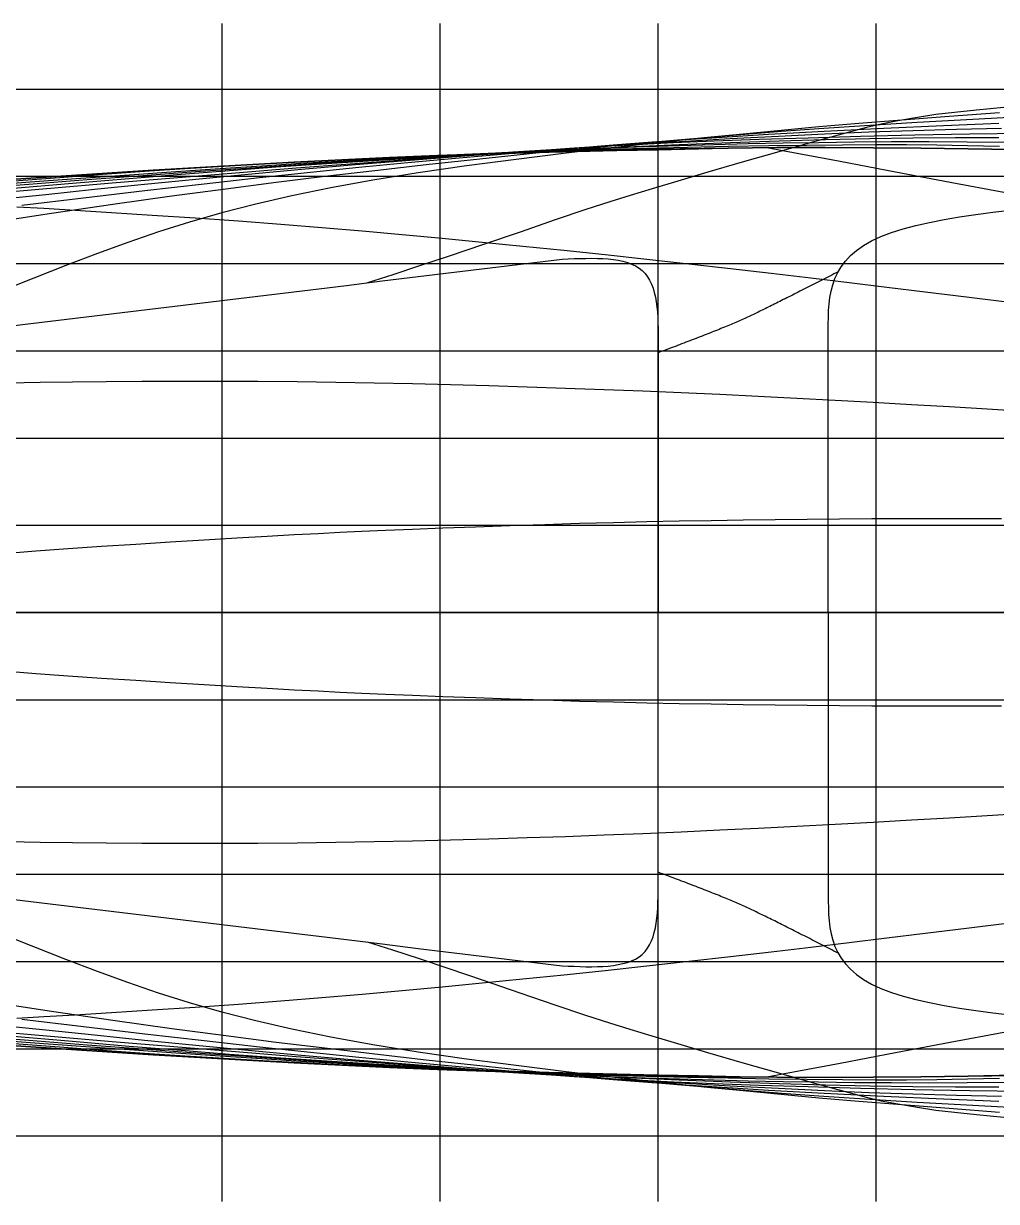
# Model space of a CAD drawing. Extents: x -0.22 to 9, y -4.91 to 1.71.
# Drawn here: x 2.045 to 4.276, y -4.913 to -2.213 of the extents above; entities that cross this region are included whole.
import ezdxf

# ---------------------------------------------------------------- set-up
doc = ezdxf.new("R2010")
doc.units = 0
doc.header["$MEASUREMENT"] = 0
for name, color, linetype in [('buttockgrid', 7, 'Continuous'), ('Center', 7, 'Continuous'), ('Knuckle_lines', 7, 'Continuous'), ('stationgrid', 7, 'Continuous'), ('waterlines', 7, 'Continuous')]:
    doc.layers.add(name, color=color, linetype=linetype)

msp = doc.modelspace()

# ---------------------------------------------------------------- linework, layer by layer
at = {"layer": 'buttockgrid', "color": 9}
for p, q in [((-0.219499, -2.36302), (8.999479, -2.36302)), ((-0.219499, -2.56302), (8.999479, -2.56302)), ((-0.219499, -2.76302), (8.999479, -2.76302)), ((-0.219499, -2.96302), (8.999479, -2.96302)), ((-0.219499, -3.16302), (8.999479, -3.16302)), ((-0.219499, -3.36302), (8.999479, -3.36302)), ((-0.219499, -3.56302), (8.999479, -3.56302)), ((-0.219499, -3.56302), (8.999479, -3.56302)), ((-0.219499, -3.76302), (8.999479, -3.76302)), ((-0.219499, -3.96302), (8.999479, -3.96302)), ((-0.219499, -4.16302), (8.999479, -4.16302)), ((-0.219499, -4.36302), (8.999479, -4.36302)), ((-0.219499, -4.56302), (8.999479, -4.56302)), ((-0.219499, -4.76302), (8.999479, -4.76302))]:
    msp.add_line(p, q, dxfattribs=at)
at = {"layer": 'Center', "color": 1}
msp.add_line((-0.219499, -3.56302), (8.999479, -3.56302), dxfattribs=at)
at = {"layer": 'Knuckle_lines', "color": 7}
for points in [[(4.3176, -2.5019), (4.2106, -2.4999), (4.1023, -2.4984), (3.9929, -2.4975), (3.8826, -2.4971), (3.7718, -2.4973), (3.6607, -2.4982), (3.5494, -2.4997), (3.4381, -2.5017), (3.3268, -2.5044), (3.2157, -2.5076), (3.1049, -2.5113), (2.9943, -2.5155), (2.8842, -2.5201), (2.7745, -2.5252), (2.6654, -2.5306), (2.557, -2.5364), (2.4493, -2.5425), (2.3424, -2.549), (2.2364, -2.5557), (2.1314, -2.5626), (2.0275, -2.5697)], [(2.0275, -2.5697), (2.1314, -2.5626), (2.2364, -2.5557), (2.3424, -2.549), (2.4493, -2.5425), (2.557, -2.5364), (2.6654, -2.5306), (2.7745, -2.5252), (2.8842, -2.5201), (2.9943, -2.5155), (3.1049, -2.5113), (3.2157, -2.5076), (3.3268, -2.5044), (3.4381, -2.5017), (3.5494, -2.4997), (3.6607, -2.4982), (3.7718, -2.4973), (3.8826, -2.4971), (3.9929, -2.4975), (4.1023, -2.4984), (4.2106, -2.4998), (4.3176, -2.5018)], [(4.0106, -2.7012), (4.0346, -2.6921), (4.0613, -2.6836), (4.0904, -2.6758), (4.1218, -2.6686), (4.1554, -2.662), (4.1909, -2.656), (4.2281, -2.6504), (4.267, -2.6453), (4.3072, -2.6405), (4.3487, -2.6362), (4.3913, -2.6321), (4.4347, -2.6283), (4.4788, -2.6247), (4.5235, -2.6213), (4.5685, -2.618), (4.6137, -2.6149)], [(3.89, -2.9165), (3.89, -2.9013), (3.8902, -2.886), (3.8908, -2.8708), (3.8919, -2.8557), (3.8937, -2.8408), (3.8964, -2.8261), (3.9001, -2.8116), (3.9051, -2.7975), (3.9115, -2.7837), (3.9194, -2.7703), (3.9292, -2.7573), (3.9409, -2.7449), (3.9547, -2.733), (3.9708, -2.7218), (3.9894, -2.7112), (4.0106, -2.7012)], [(1.96, -2.913), (2.0425, -2.903), (2.125, -2.893), (2.2075, -2.883), (2.29, -2.873), (2.3725, -2.863), (2.455, -2.853), (2.5375, -2.843), (2.62, -2.833), (2.7025, -2.823), (2.785, -2.813), (2.8675, -2.803), (2.95, -2.793), (3.0325, -2.783), (3.115, -2.773), (3.1975, -2.763), (3.28, -2.753)], [(3.28, -2.753), (3.2937, -2.7524), (3.3074, -2.7518), (3.321, -2.7514), (3.3344, -2.7511), (3.3476, -2.751), (3.3606, -2.7512), (3.3732, -2.7517), (3.3854, -2.7525), (3.3972, -2.7538), (3.4085, -2.7556), (3.4193, -2.7579), (3.4295, -2.7608), (3.4391, -2.7643), (3.4479, -2.7685), (3.456, -2.7734), (3.4633, -2.7792)], [(3.4633, -2.7792), (3.4698, -2.7857), (3.4754, -2.7931), (3.4803, -2.8012), (3.4845, -2.81), (3.4881, -2.8194), (3.491, -2.8295), (3.4935, -2.84), (3.4954, -2.851), (3.4969, -2.8625), (3.4981, -2.8743), (3.4989, -2.8864), (3.4994, -2.8988), (3.4998, -2.9114), (3.4999, -2.9242), (3.5, -2.937), (3.5, -2.95)], [(3.89, -3.563), (3.89, -3.5376), (3.89, -3.5123), (3.89, -3.487), (3.89, -3.4619), (3.89, -3.4369), (3.89, -3.4121), (3.89, -3.3876), (3.89, -3.3633), (3.89, -3.3394), (3.89, -3.3159), (3.89, -3.2928), (3.89, -3.2701), (3.89, -3.2479), (3.89, -3.2262), (3.89, -3.2051), (3.89, -3.1847), (3.89, -3.1648), (3.89, -3.1456), (3.89, -3.127), (3.89, -3.1089), (3.89, -3.0912), (3.89, -3.074), (3.89, -3.0572), (3.89, -3.0408), (3.89, -3.0246), (3.89, -3.0087), (3.89, -2.9931), (3.89, -2.9776), (3.89, -2.9622), (3.89, -2.947), (3.89, -2.9317), (3.89, -2.9165)], [(3.5, -2.95), (3.5, -2.9629), (3.5, -2.9759), (3.5, -2.989), (3.5, -3.0022), (3.5, -3.0157), (3.5, -3.0293), (3.5, -3.0433), (3.5, -3.0576), (3.5, -3.0723), (3.5, -3.0874), (3.5, -3.103), (3.5, -3.1192), (3.5, -3.1359), (3.5, -3.1533), (3.5, -3.1713), (3.5, -3.1901), (3.5, -3.2096), (3.5, -3.2299), (3.5, -3.2509), (3.5, -3.2724), (3.5, -3.2946), (3.5, -3.3173), (3.5, -3.3405), (3.5, -3.3641), (3.5, -3.3881), (3.5, -3.4125), (3.5, -3.4371), (3.5, -3.462), (3.5, -3.4871), (3.5, -3.5123), (3.5, -3.5376), (3.5, -3.563)], [(4.3176, -3.563), (4.2106, -3.563), (4.1023, -3.563), (3.9929, -3.563), (3.8826, -3.563), (3.7718, -3.563), (3.6607, -3.563), (3.5494, -3.563), (3.438, -3.563), (3.3267, -3.563), (3.2154, -3.563), (3.1043, -3.563), (2.9933, -3.563), (2.8826, -3.563), (2.7721, -3.563), (2.662, -3.563), (2.5523, -3.563), (2.4431, -3.563), (2.3343, -3.563), (2.2261, -3.563), (2.1186, -3.563), (2.0117, -3.563)], [(4.3176, -3.563), (4.2106, -3.563), (4.1023, -3.563), (3.9929, -3.563), (3.8826, -3.563), (3.7718, -3.563), (3.6607, -3.563), (3.5494, -3.563), (3.438, -3.563), (3.3267, -3.563), (3.2154, -3.563), (3.1043, -3.563), (2.9933, -3.563), (2.8826, -3.563), (2.7721, -3.563), (2.662, -3.563), (2.5523, -3.563), (2.4431, -3.563), (2.3343, -3.563), (2.2261, -3.563), (2.1186, -3.563), (2.0117, -3.563)], [(3.5, -4.1761), (3.5, -4.1631), (3.5, -4.1501), (3.5, -4.1371), (3.5, -4.1238), (3.5, -4.1104), (3.5, -4.0967), (3.5, -4.0828), (3.5, -4.0685), (3.5, -4.0538), (3.5, -4.0386), (3.5, -4.023), (3.5, -4.0069), (3.5, -3.9901), (3.5, -3.9728), (3.5, -3.9547), (3.5, -3.9359), (3.5, -3.9164), (3.5, -3.8961), (3.5, -3.8752), (3.5, -3.8536), (3.5, -3.8314), (3.5, -3.8087), (3.5, -3.7855), (3.5, -3.7619), (3.5, -3.7379), (3.5, -3.7136), (3.5, -3.6889), (3.5, -3.664), (3.5, -3.6389), (3.5, -3.6137), (3.5, -3.5884), (3.5, -3.563)], [(3.5, -3.563), (3.5244, -3.563), (3.5487, -3.563), (3.5731, -3.563), (3.5975, -3.563), (3.6219, -3.563), (3.6462, -3.563), (3.6706, -3.563), (3.695, -3.563), (3.7194, -3.563), (3.7438, -3.563), (3.7681, -3.563), (3.7925, -3.563), (3.8169, -3.563), (3.8413, -3.563), (3.8656, -3.563), (3.89, -3.563)], [(3.5, -3.563), (3.5244, -3.563), (3.5487, -3.563), (3.5731, -3.563), (3.5975, -3.563), (3.6219, -3.563), (3.6462, -3.563), (3.6706, -3.563), (3.695, -3.563), (3.7194, -3.563), (3.7438, -3.563), (3.7681, -3.563), (3.7925, -3.563), (3.8169, -3.563), (3.8413, -3.563), (3.8656, -3.563), (3.89, -3.563)], [(3.89, -3.563), (3.89, -3.5884), (3.89, -3.6138), (3.89, -3.639), (3.89, -3.6642), (3.89, -3.6891), (3.89, -3.7139), (3.89, -3.7385), (3.89, -3.7627), (3.89, -3.7866), (3.89, -3.8102), (3.89, -3.8333), (3.89, -3.856), (3.89, -3.8782), (3.89, -3.8998), (3.89, -3.9209), (3.89, -3.9414), (3.89, -3.9612), (3.89, -3.9804), (3.89, -3.999), (3.89, -4.0172), (3.89, -4.0348), (3.89, -4.052), (3.89, -4.0688), (3.89, -4.0853), (3.89, -4.1014), (3.89, -4.1173), (3.89, -4.133), (3.89, -4.1485), (3.89, -4.1638), (3.89, -4.1791), (3.89, -4.1943), (3.89, -4.2095)], [(3.4633, -4.3469), (3.4698, -4.3403), (3.4754, -4.3329), (3.4803, -4.3248), (3.4845, -4.316), (3.4881, -4.3066), (3.491, -4.2966), (3.4935, -4.286), (3.4954, -4.275), (3.4969, -4.2636), (3.4981, -4.2518), (3.4989, -4.2396), (3.4994, -4.2272), (3.4998, -4.2146), (3.4999, -4.2019), (3.5, -4.189), (3.5, -4.1761)], [(3.89, -4.2095), (3.89, -4.2248), (3.8902, -4.24), (3.8908, -4.2552), (3.8919, -4.2703), (3.8937, -4.2852), (3.8964, -4.2999), (3.9001, -4.3144), (3.9051, -4.3286), (3.9115, -4.3424), (3.9194, -4.3558), (3.9292, -4.3687), (3.9409, -4.3811), (3.9547, -4.393), (3.9708, -4.4043), (3.9894, -4.4149), (4.0106, -4.4248)], [(1.96, -4.213), (2.0425, -4.223), (2.125, -4.233), (2.2075, -4.243), (2.29, -4.253), (2.3725, -4.263), (2.455, -4.273), (2.5375, -4.283), (2.62, -4.293), (2.7025, -4.303), (2.785, -4.313), (2.8675, -4.323), (2.95, -4.333), (3.0325, -4.343), (3.115, -4.353), (3.1975, -4.363), (3.28, -4.373)], [(3.28, -4.373), (3.2937, -4.3736), (3.3074, -4.3742), (3.321, -4.3747), (3.3344, -4.375), (3.3476, -4.375), (3.3606, -4.3749), (3.3732, -4.3744), (3.3854, -4.3735), (3.3972, -4.3722), (3.4085, -4.3704), (3.4193, -4.3681), (3.4295, -4.3653), (3.4391, -4.3618), (3.4479, -4.3575), (3.456, -4.3526), (3.4633, -4.3469)], [(4.0106, -4.4248), (4.0346, -4.434), (4.0613, -4.4424), (4.0904, -4.4502), (4.1218, -4.4574), (4.1554, -4.464), (4.1909, -4.4701), (4.2281, -4.4756), (4.267, -4.4808), (4.3072, -4.4855), (4.3487, -4.4899), (4.3913, -4.4939), (4.4347, -4.4977), (4.4788, -4.5013), (4.5235, -4.5047), (4.5685, -4.508), (4.6137, -4.5112)], [(4.3176, -4.6241), (4.2106, -4.6261), (4.1023, -4.6276), (3.9929, -4.6286), (3.8826, -4.6289), (3.7718, -4.6287), (3.6607, -4.6279), (3.5494, -4.6264), (3.4381, -4.6243), (3.3268, -4.6217), (3.2157, -4.6185), (3.1049, -4.6148), (2.9943, -4.6106), (2.8842, -4.6059), (2.7745, -4.6009), (2.6654, -4.5954), (2.557, -4.5896), (2.4493, -4.5835), (2.3424, -4.5771), (2.2364, -4.5704), (2.1314, -4.5634), (2.0275, -4.5563)], [(2.0275, -4.5563), (2.1314, -4.5634), (2.2364, -4.5704), (2.3424, -4.5771), (2.4493, -4.5835), (2.557, -4.5896), (2.6654, -4.5954), (2.7745, -4.6009), (2.8842, -4.6059), (2.9943, -4.6106), (3.1049, -4.6148), (3.2157, -4.6185), (3.3268, -4.6217), (3.4381, -4.6243), (3.5494, -4.6264), (3.6607, -4.6279), (3.7718, -4.6287), (3.8826, -4.6289), (3.9929, -4.6286), (4.1023, -4.6277), (4.2106, -4.6262), (4.3176, -4.6243)]]:
    msp.add_lwpolyline(points, dxfattribs=at)
at = {"layer": 'stationgrid', "color": 9}
for p, q in [((2.5, -4.913255), (2.5, -2.212785)), ((3, -4.913255), (3, -2.212785)), ((3.5, -4.913255), (3.5, -2.212785)), ((4, -4.913255), (4, -2.212785))]:
    msp.add_line(p, q, dxfattribs=at)
at = {"layer": 'waterlines', "color": 135}
for points in [[(4.3465, -2.4258), (4.2214, -2.4325), (4.0939, -2.44), (3.9733, -2.4475), (3.8686, -2.4545), (3.7824, -2.4606), (3.6986, -2.4671), (3.5994, -2.4754), (3.4812, -2.4857), (3.3519, -2.4975), (3.2197, -2.5103), (3.0914, -2.5235), (2.9683, -2.5369), (2.85, -2.5504), (2.736, -2.5638), (2.6239, -2.5775), (2.5087, -2.5922), (2.3849, -2.6087), (2.2494, -2.6278), (2.1091, -2.6482), (1.974, -2.6686)], [(4.2824, -2.4171), (4.1668, -2.4256), (4.0589, -2.434), (3.9597, -2.4421), (3.8685, -2.4499), (3.7816, -2.4577), (3.6949, -2.466), (3.6047, -2.4751), (3.507, -2.4855), (3.4009, -2.4972), (3.2891, -2.5101), (3.1746, -2.5242), (3.0605, -2.5393), (2.9499, -2.5553), (2.8456, -2.572), (2.7494, -2.5894), (2.6603, -2.6076), (2.5772, -2.6267), (2.4993, -2.6468), (2.4253, -2.6681), (2.3541, -2.6906), (2.2842, -2.7146), (2.2141, -2.7401), (2.1422, -2.7674), (2.0683, -2.7963), (1.9937, -2.8262)], [(4.2921, -2.4051), (4.23, -2.4112), (4.179, -2.4166), (4.1368, -2.4216), (4.0945, -2.4278), (4.0498, -2.4355), (4.0114, -2.4431), (3.9779, -2.451), (3.9292, -2.464), (3.8592, -2.4834), (3.7769, -2.5066), (3.6922, -2.5309), (3.6139, -2.5535), (3.5451, -2.5738), (3.4859, -2.5915), (3.4359, -2.6067), (3.3891, -2.6213), (3.3344, -2.6393), (3.2641, -2.663), (3.1833, -2.6907), (3.0997, -2.7193), (3.0211, -2.7459), (2.9525, -2.7686), (2.8913, -2.7886), (2.8338, -2.8071)], [(4.2874, -2.4535), (4.1843, -2.4557), (4.0836, -2.4586), (3.9832, -2.4621), (3.8812, -2.4664), (3.7756, -2.4714), (3.6648, -2.4771), (3.5492, -2.4836), (3.4297, -2.4909), (3.3072, -2.4988), (3.1827, -2.5074), (3.057, -2.5166), (2.9312, -2.5264), (2.8061, -2.5368), (2.6822, -2.5477), (2.5601, -2.5589), (2.4401, -2.5704), (2.3225, -2.582), (2.2078, -2.5936), (2.0963, -2.6051), (1.9885, -2.6163)], [(4.2811, -2.4418), (4.1544, -2.447), (4.0175, -2.4534), (3.8803, -2.4605), (3.7532, -2.4674), (3.6465, -2.4737), (3.563, -2.479), (3.4862, -2.4846), (3.3967, -2.4916), (3.2875, -2.5004), (3.1668, -2.5105), (3.0434, -2.5213), (2.9257, -2.532), (2.814, -2.5427), (2.7027, -2.5541), (2.586, -2.5666), (2.4588, -2.5807), (2.3227, -2.5963), (2.1821, -2.6129), (2.0413, -2.6299)], [(4.2989, -2.4854), (4.2087, -2.4845), (4.1207, -2.4842), (4.0346, -2.4843), (3.9503, -2.4849), (3.8677, -2.4859), (3.7865, -2.4872), (3.7066, -2.4888), (3.6276, -2.4907), (3.5489, -2.4929), (3.47, -2.4955), (3.3903, -2.4984), (3.3094, -2.5016), (3.2266, -2.5053), (3.1415, -2.5095), (3.0536, -2.514), (2.9623, -2.5191), (2.8672, -2.5247), (2.7679, -2.5309), (2.6638, -2.5376), (2.5545, -2.545), (2.4395, -2.5531), (2.3183, -2.5618), (2.1906, -2.5713), (2.0569, -2.5814), (1.9176, -2.5921)], [(4.3394, -2.465), (4.2146, -2.4667), (4.0886, -2.469), (3.9641, -2.472), (3.8441, -2.4753), (3.7313, -2.4789), (3.6283, -2.4827), (3.5352, -2.4866), (3.4474, -2.4908), (3.36, -2.4956), (3.2682, -2.5012), (3.1671, -2.5079), (3.0551, -2.5157), (2.9336, -2.5246), (2.8046, -2.5342), (2.6698, -2.5446), (2.5309, -2.5556), (2.3898, -2.567), (2.2481, -2.5787), (2.1065, -2.5908), (1.9649, -2.6032)], [(4.281, -2.4748), (4.1819, -2.4747), (4.0839, -2.4754), (3.9852, -2.4769), (3.8837, -2.4791), (3.7776, -2.4822), (3.6654, -2.4862), (3.5482, -2.4908), (3.4276, -2.4961), (3.3054, -2.5019), (3.1833, -2.5081), (3.0631, -2.5147), (2.9464, -2.5214), (2.835, -2.5281), (2.7284, -2.535), (2.6234, -2.5422), (2.5171, -2.5501), (2.406, -2.5587), (2.287, -2.5684), (2.1569, -2.5793), (2.0125, -2.5918)], [(4.2823, -2.4949), (4.2094, -2.493), (4.1392, -2.4918), (4.0694, -2.4912), (3.9979, -2.491), (3.9225, -2.4914), (3.841, -2.4922), (3.7534, -2.4935), (3.6615, -2.495), (3.5673, -2.4969), (3.4727, -2.4991), (3.3796, -2.5015), (3.2901, -2.5041), (3.2061, -2.5069), (3.1285, -2.5098), (3.0556, -2.5129), (2.985, -2.5163), (2.9145, -2.52), (2.8417, -2.5241), (2.7645, -2.5288), (2.681, -2.534), (2.5913, -2.5397), (2.4956, -2.546), (2.3944, -2.5529), (2.2878, -2.5603), (2.1764, -2.5682), (2.0603, -2.5767), (1.9399, -2.5857)], [(4.2927, -2.6003), (4.1693, -2.5769), (4.0439, -2.5533), (3.9172, -2.5294), (3.7898, -2.5053), (3.7487, -2.4975), (3.7487, -2.4975), (3.6866, -2.4988), (3.5924, -2.5007), (3.4985, -2.5027), (3.4048, -2.5048), (3.3116, -2.507), (3.2191, -2.5095), (3.1272, -2.5121), (3.0362, -2.5151), (2.9462, -2.5183), (2.8573, -2.5219), (2.7694, -2.5259), (2.6818, -2.5303), (2.5939, -2.5351), (2.5051, -2.5403), (2.4146, -2.5461), (2.3219, -2.5523), (2.2263, -2.559), (2.127, -2.5663), (2.0236, -2.5741)], [(2.0297, -2.6331), (2.0915, -2.6364), (2.1629, -2.6406), (2.2469, -2.6458), (2.3399, -2.6518), (2.4381, -2.6584), (2.5375, -2.6654), (2.6345, -2.6728), (2.7288, -2.6804), (2.8212, -2.6883), (2.9128, -2.6964), (3.0044, -2.7049), (3.0967, -2.7138), (3.1899, -2.723), (3.2839, -2.7326), (3.3787, -2.7425), (3.4742, -2.7529), (3.5702, -2.7635), (3.6655, -2.7744), (3.7592, -2.7853), (3.8503, -2.796), (3.9379, -2.8065), (4.0241, -2.8169), (4.1124, -2.8277), (4.2069, -2.8393), (4.3112, -2.8524)], [(3.9124, -2.7822), (3.9077, -2.7845), (3.903, -2.7869), (3.8983, -2.7893), (3.8936, -2.7917), (3.8889, -2.7941), (3.8843, -2.7965), (3.8796, -2.7989), (3.875, -2.8012), (3.8703, -2.8036), (3.8657, -2.8059), (3.8611, -2.8083), (3.8565, -2.8106), (3.852, -2.8129), (3.8474, -2.8152), (3.8429, -2.8175), (3.8384, -2.8198), (3.8339, -2.8221), (3.8295, -2.8243), (3.8251, -2.8266), (3.8207, -2.8288), (3.8163, -2.831), (3.812, -2.8332), (3.8077, -2.8354), (3.8035, -2.8375), (3.7993, -2.8396), (3.7951, -2.8417), (3.791, -2.8438), (3.7869, -2.8458), (3.7828, -2.8479), (3.7789, -2.8499), (3.7749, -2.8518), (3.771, -2.8538), (3.7672, -2.8557), (3.7634, -2.8576), (3.7596, -2.8594), (3.756, -2.8613), (3.7523, -2.8631), (3.7488, -2.8648), (3.7453, -2.8666), (3.7418, -2.8683), (3.7383, -2.8699), (3.7349, -2.8716), (3.7315, -2.8732), (3.7282, -2.8749), (3.7248, -2.8765), (3.7215, -2.878), (3.7182, -2.8796), (3.7149, -2.8812), (3.7116, -2.8827), (3.7083, -2.8842), (3.705, -2.8858), (3.7017, -2.8873), (3.6984, -2.8888), (3.695, -2.8903), (3.6917, -2.8918), (3.6883, -2.8934), (3.6848, -2.8949), (3.6814, -2.8964), (3.6778, -2.8979), (3.6743, -2.8995), (3.6707, -2.901), (3.667, -2.9026), (3.6633, -2.9041), (3.6595, -2.9057), (3.6557, -2.9073), (3.6518, -2.9089), (3.6478, -2.9106), (3.6438, -2.9122), (3.6397, -2.9139), (3.6356, -2.9155), (3.6314, -2.9172), (3.6271, -2.9189), (3.6228, -2.9206), (3.6185, -2.9223), (3.6141, -2.9241), (3.6097, -2.9258), (3.6052, -2.9275), (3.6007, -2.9293), (3.5962, -2.9311), (3.5916, -2.9328), (3.587, -2.9346), (3.5823, -2.9364), (3.5776, -2.9382), (3.5729, -2.94), (3.5682, -2.9418), (3.5634, -2.9436), (3.5586, -2.9454), (3.5538, -2.9473), (3.549, -2.9491), (3.5441, -2.9509), (3.5393, -2.9528), (3.5344, -2.9546), (3.5295, -2.9565), (3.5246, -2.9583), (3.5197, -2.9602), (3.5148, -2.962), (3.5099, -2.9639), (3.5049, -2.9657), (3.5, -2.9676)], [(4.3408, -3.1024), (4.2545, -3.0971), (4.1677, -3.0918), (4.0806, -3.0867), (3.9931, -3.0817), (3.9054, -3.0769), (3.8175, -3.0723), (3.7294, -3.0678), (3.6412, -3.0636), (3.5528, -3.0596), (3.4644, -3.0558), (3.3759, -3.0523), (3.2875, -3.0491), (3.1994, -3.0461), (3.1115, -3.0434), (3.0241, -3.0409), (2.9367, -3.0388), (2.8491, -3.037), (2.7609, -3.0355), (2.6719, -3.0343), (2.5817, -3.0336), (2.4915, -3.0332), (2.4025, -3.0331), (2.3163, -3.0334), (2.2341, -3.0339), (2.1569, -3.0347), (2.083, -3.0359), (2.0099, -3.0374)], [(4.2868, -3.3482), (4.213, -3.348), (4.1388, -3.348), (4.0645, -3.3482), (3.9901, -3.3485), (3.9158, -3.349), (3.8418, -3.3496), (3.7682, -3.3504), (3.695, -3.3514), (3.6218, -3.3525), (3.5482, -3.3538), (3.4737, -3.3554), (3.3977, -3.3572), (3.3197, -3.3593), (3.2399, -3.3618), (3.1598, -3.3644), (3.0813, -3.3672), (3.0063, -3.37), (2.9369, -3.3727), (2.8748, -3.3752), (2.8205, -3.3775), (2.7704, -3.3798), (2.7203, -3.3823), (2.6657, -3.3852), (2.6034, -3.3887), (2.5338, -3.3926), (2.4591, -3.397), (2.3812, -3.4018), (2.302, -3.4068), (2.2235, -3.412), (2.1471, -3.4173), (2.0729, -3.4227), (2.0001, -3.4282)], [(4.2868, -3.7779), (4.213, -3.7781), (4.1388, -3.7781), (4.0645, -3.7779), (3.9901, -3.7776), (3.9158, -3.7771), (3.8418, -3.7764), (3.7682, -3.7756), (3.695, -3.7747), (3.6218, -3.7735), (3.5482, -3.7722), (3.4737, -3.7706), (3.3977, -3.7688), (3.3197, -3.7667), (3.2399, -3.7643), (3.1598, -3.7616), (3.0813, -3.7589), (3.0063, -3.7561), (2.9369, -3.7534), (2.8748, -3.7508), (2.8205, -3.7485), (2.7704, -3.7462), (2.7203, -3.7437), (2.6657, -3.7408), (2.6034, -3.7374), (2.5338, -3.7334), (2.4591, -3.729), (2.3812, -3.7243), (2.302, -3.7192), (2.2235, -3.7141), (2.1471, -3.7088), (2.0729, -3.7034), (2.0001, -3.6978)], [(4.3408, -4.0236), (4.2545, -4.029), (4.1677, -4.0342), (4.0806, -4.0393), (3.9931, -4.0443), (3.9054, -4.0491), (3.8175, -4.0538), (3.7294, -4.0582), (3.6412, -4.0624), (3.5528, -4.0665), (3.4644, -4.0702), (3.3759, -4.0737), (3.2875, -4.077), (3.1994, -4.08), (3.1115, -4.0827), (3.0241, -4.0851), (2.9367, -4.0873), (2.8491, -4.0891), (2.7609, -4.0906), (2.6719, -4.0917), (2.5817, -4.0925), (2.4915, -4.0929), (2.4025, -4.0929), (2.3163, -4.0927), (2.2341, -4.0921), (2.1569, -4.0913), (2.083, -4.0902), (2.0099, -4.0887)], [(3.9124, -4.3439), (3.9077, -4.3415), (3.903, -4.3391), (3.8983, -4.3367), (3.8936, -4.3343), (3.8889, -4.3319), (3.8843, -4.3296), (3.8796, -4.3272), (3.875, -4.3248), (3.8703, -4.3225), (3.8657, -4.3201), (3.8611, -4.3178), (3.8565, -4.3154), (3.852, -4.3131), (3.8474, -4.3108), (3.8429, -4.3085), (3.8384, -4.3062), (3.8339, -4.3039), (3.8295, -4.3017), (3.8251, -4.2995), (3.8207, -4.2972), (3.8163, -4.295), (3.812, -4.2928), (3.8077, -4.2907), (3.8035, -4.2885), (3.7993, -4.2864), (3.7951, -4.2843), (3.791, -4.2822), (3.7869, -4.2802), (3.7828, -4.2782), (3.7789, -4.2762), (3.7749, -4.2742), (3.771, -4.2723), (3.7672, -4.2703), (3.7634, -4.2685), (3.7596, -4.2666), (3.756, -4.2648), (3.7523, -4.263), (3.7488, -4.2612), (3.7453, -4.2595), (3.7418, -4.2578), (3.7383, -4.2561), (3.7349, -4.2544), (3.7315, -4.2528), (3.7282, -4.2512), (3.7248, -4.2496), (3.7215, -4.248), (3.7182, -4.2464), (3.7149, -4.2449), (3.7116, -4.2433), (3.7083, -4.2418), (3.705, -4.2403), (3.7017, -4.2387), (3.6984, -4.2372), (3.695, -4.2357), (3.6917, -4.2342), (3.6883, -4.2327), (3.6848, -4.2312), (3.6814, -4.2296), (3.6778, -4.2281), (3.6743, -4.2266), (3.6707, -4.225), (3.667, -4.2235), (3.6633, -4.2219), (3.6595, -4.2203), (3.6557, -4.2187), (3.6518, -4.2171), (3.6478, -4.2155), (3.6438, -4.2138), (3.6397, -4.2122), (3.6356, -4.2105), (3.6314, -4.2088), (3.6271, -4.2071), (3.6228, -4.2054), (3.6185, -4.2037), (3.6141, -4.202), (3.6097, -4.2003), (3.6052, -4.1985), (3.6007, -4.1968), (3.5962, -4.195), (3.5916, -4.1932), (3.587, -4.1914), (3.5823, -4.1896), (3.5776, -4.1878), (3.5729, -4.186), (3.5682, -4.1842), (3.5634, -4.1824), (3.5586, -4.1806), (3.5538, -4.1788), (3.549, -4.1769), (3.5441, -4.1751), (3.5393, -4.1733), (3.5344, -4.1714), (3.5295, -4.1696), (3.5246, -4.1677), (3.5197, -4.1659), (3.5148, -4.164), (3.5099, -4.1622), (3.5049, -4.1603), (3.5, -4.1585)], [(2.0297, -4.493), (2.0915, -4.4896), (2.1629, -4.4854), (2.2469, -4.4802), (2.3399, -4.4743), (2.4381, -4.4677), (2.5375, -4.4606), (2.6345, -4.4533), (2.7288, -4.4457), (2.8212, -4.4378), (2.9128, -4.4296), (3.0044, -4.4211), (3.0967, -4.4122), (3.1899, -4.4031), (3.2839, -4.3935), (3.3787, -4.3835), (3.4742, -4.3732), (3.5702, -4.3625), (3.6655, -4.3516), (3.7592, -4.3407), (3.8503, -4.33), (3.9379, -4.3195), (4.0241, -4.3092), (4.1124, -4.2984), (4.2069, -4.2867), (4.3112, -4.2736)], [(4.2824, -4.709), (4.1668, -4.7005), (4.0589, -4.6921), (3.9597, -4.684), (3.8685, -4.6762), (3.7816, -4.6683), (3.6949, -4.66), (3.6047, -4.6509), (3.507, -4.6406), (3.4009, -4.6289), (3.2891, -4.6159), (3.1746, -4.6018), (3.0605, -4.5867), (2.9499, -4.5708), (2.8456, -4.5541), (2.7494, -4.5367), (2.6603, -4.5185), (2.5772, -4.4994), (2.4993, -4.4792), (2.4253, -4.458), (2.3541, -4.4354), (2.2842, -4.4115), (2.2141, -4.3859), (2.1422, -4.3587), (2.0683, -4.3298), (1.9937, -4.2999)], [(4.2921, -4.7209), (4.23, -4.7148), (4.179, -4.7095), (4.1368, -4.7045), (4.0945, -4.6982), (4.0498, -4.6905), (4.0114, -4.683), (3.9779, -4.6751), (3.9292, -4.662), (3.8592, -4.6426), (3.7769, -4.6194), (3.6922, -4.5952), (3.6139, -4.5725), (3.5451, -4.5522), (3.4859, -4.5345), (3.4359, -4.5194), (3.3891, -4.5047), (3.3344, -4.4868), (3.2641, -4.463), (3.1833, -4.4354), (3.0997, -4.4068), (3.0211, -4.3802), (2.9525, -4.3574), (2.8913, -4.3375), (2.8338, -4.3189)], [(4.3465, -4.7002), (4.2214, -4.6935), (4.0939, -4.6861), (3.9733, -4.6785), (3.8686, -4.6716), (3.7824, -4.6655), (3.6986, -4.659), (3.5994, -4.6507), (3.4812, -4.6404), (3.3519, -4.6285), (3.2197, -4.6158), (3.0914, -4.6026), (2.9683, -4.5892), (2.85, -4.5757), (2.736, -4.5622), (2.6239, -4.5486), (2.5087, -4.5339), (2.3849, -4.5173), (2.2494, -4.4983), (2.1091, -4.4778), (1.974, -4.4574)], [(4.2874, -4.6726), (4.1843, -4.6703), (4.0836, -4.6674), (3.9832, -4.6639), (3.8812, -4.6596), (3.7756, -4.6547), (3.6648, -4.6489), (3.5492, -4.6424), (3.4297, -4.6352), (3.3072, -4.6273), (3.1827, -4.6187), (3.057, -4.6095), (2.9312, -4.5996), (2.8061, -4.5892), (2.6822, -4.5783), (2.5601, -4.5671), (2.4401, -4.5556), (2.3225, -4.544), (2.2078, -4.5324), (2.0963, -4.5209), (1.9885, -4.5097)], [(4.2811, -4.6843), (4.1544, -4.6791), (4.0175, -4.6726), (3.8803, -4.6656), (3.7532, -4.6586), (3.6465, -4.6524), (3.563, -4.647), (3.4862, -4.6415), (3.3967, -4.6345), (3.2875, -4.6256), (3.1668, -4.6155), (3.0434, -4.6048), (2.9257, -4.5941), (2.814, -4.5833), (2.7027, -4.572), (2.586, -4.5595), (2.4588, -4.5453), (2.3227, -4.5297), (2.1821, -4.5132), (2.0413, -4.4961)], [(4.2989, -4.6406), (4.2087, -4.6415), (4.1207, -4.6419), (4.0346, -4.6417), (3.9503, -4.6411), (3.8677, -4.6401), (3.7865, -4.6388), (3.7066, -4.6372), (3.6276, -4.6353), (3.5489, -4.6331), (3.47, -4.6306), (3.3903, -4.6277), (3.3094, -4.6244), (3.2266, -4.6207), (3.1415, -4.6166), (3.0536, -4.612), (2.9623, -4.6069), (2.8672, -4.6013), (2.7679, -4.5952), (2.6638, -4.5884), (2.5545, -4.581), (2.4395, -4.573), (2.3183, -4.5642), (2.1906, -4.5548), (2.0569, -4.5446), (1.9176, -4.5339)], [(4.3394, -4.661), (4.2146, -4.6594), (4.0886, -4.657), (3.9641, -4.6541), (3.8441, -4.6507), (3.7313, -4.6471), (3.6283, -4.6434), (3.5352, -4.6395), (3.4474, -4.6353), (3.36, -4.6305), (3.2682, -4.6248), (3.1671, -4.6181), (3.0551, -4.6103), (2.9336, -4.6015), (2.8046, -4.5918), (2.6698, -4.5814), (2.5309, -4.5704), (2.3898, -4.559), (2.2481, -4.5473), (2.1065, -4.5353), (1.9649, -4.5228)], [(4.281, -4.6512), (4.1819, -4.6513), (4.0839, -4.6507), (3.9852, -4.6492), (3.8837, -4.6469), (3.7776, -4.6438), (3.6654, -4.6399), (3.5482, -4.6352), (3.4276, -4.6299), (3.3054, -4.6241), (3.1833, -4.6179), (3.0631, -4.6114), (2.9464, -4.6047), (2.835, -4.5979), (2.7284, -4.591), (2.6234, -4.5838), (2.5171, -4.576), (2.406, -4.5674), (2.287, -4.5577), (2.1569, -4.5467), (2.0125, -4.5342)], [(4.2927, -4.5258), (4.1693, -4.5491), (4.0439, -4.5728), (3.9172, -4.5967), (3.7898, -4.6208), (3.7487, -4.6285), (3.7487, -4.6285), (3.6866, -4.6273), (3.5924, -4.6253), (3.4985, -4.6234), (3.4048, -4.6213), (3.3116, -4.619), (3.2191, -4.6166), (3.1272, -4.6139), (3.0362, -4.611), (2.9462, -4.6077), (2.8573, -4.6041), (2.7694, -4.6002), (2.6818, -4.5958), (2.5939, -4.591), (2.5051, -4.5857), (2.4146, -4.58), (2.3219, -4.5737), (2.2263, -4.567), (2.127, -4.5597), (2.0236, -4.5519)], [(4.2823, -4.6312), (4.2094, -4.633), (4.1392, -4.6342), (4.0694, -4.6349), (3.9979, -4.635), (3.9225, -4.6346), (3.841, -4.6338), (3.7534, -4.6326), (3.6615, -4.631), (3.5673, -4.6291), (3.4727, -4.6269), (3.3796, -4.6245), (3.2901, -4.6219), (3.2061, -4.6191), (3.1285, -4.6162), (3.0556, -4.6131), (2.985, -4.6098), (2.9145, -4.606), (2.8417, -4.6019), (2.7645, -4.5973), (2.681, -4.5921), (2.5913, -4.5863), (2.4956, -4.58), (2.3944, -4.5732), (2.2878, -4.5658), (2.1764, -4.5578), (2.0603, -4.5494), (1.9399, -4.5404)]]:
    msp.add_lwpolyline(points, dxfattribs=at)

doc.saveas('drawing.dxf')
